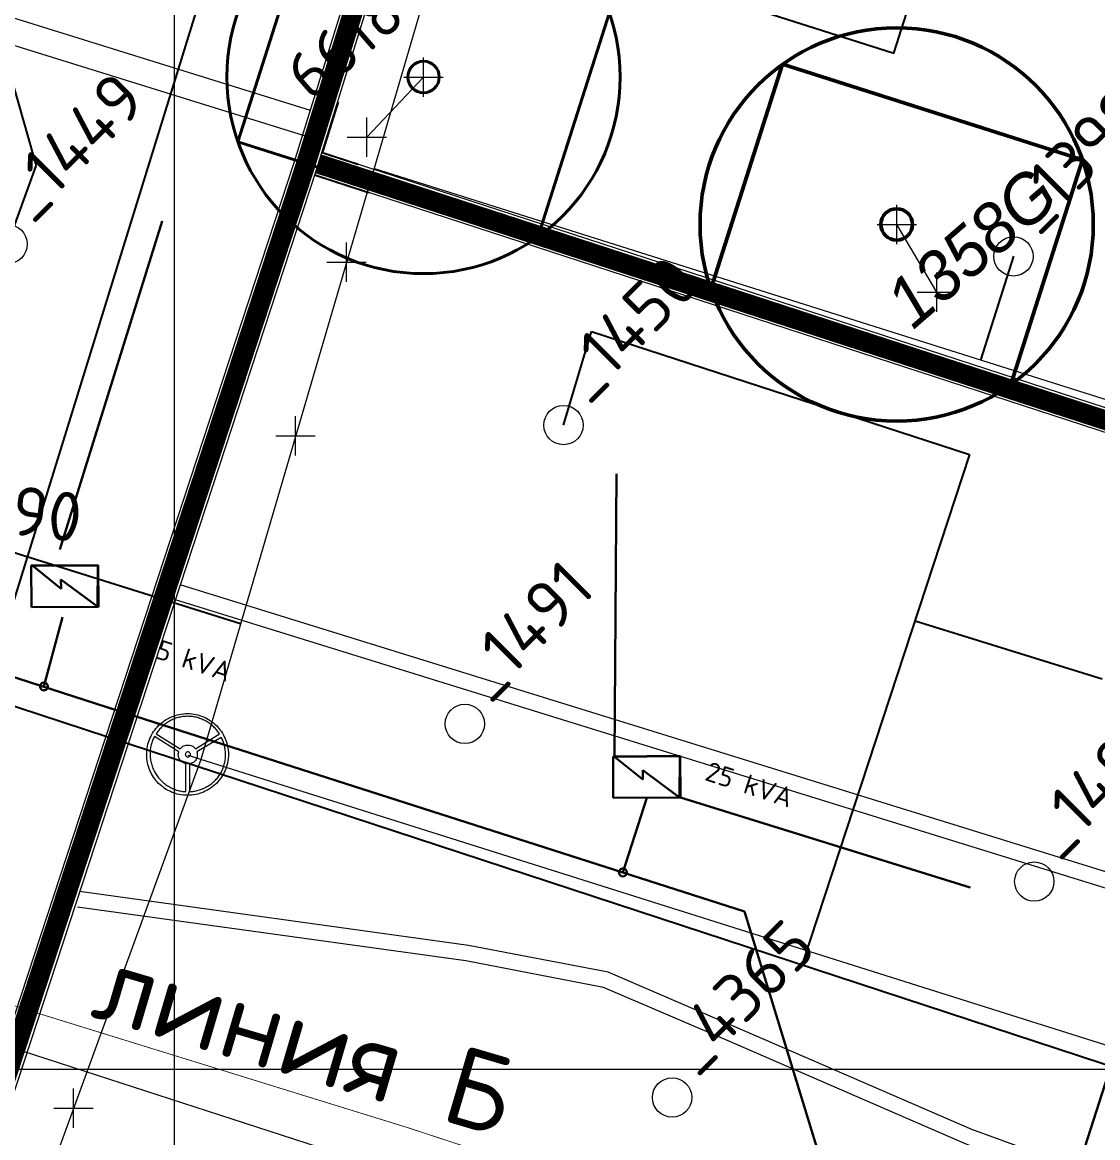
# Model space of a CAD drawing. Header units: millimetres. Extents: x 519 to 9564855, y -810 to 5021775.
# Drawn here: x 9534961.4 to 9535234.8, y 4998982.6 to 4999266.2 of the extents above; entities that cross this region are included whole.
import ezdxf

# ---------------------------------------------------------------- set-up
doc = ezdxf.new("R2010")
doc.units = ezdxf.units.MM
doc.header["$LTSCALE"] = 2
doc.header["$MEASUREMENT"] = 0
doc.header["$PDMODE"] = 2
doc.header["$PDSIZE"] = 5
for name, color, linetype in [('GRID_PULKOVO', 7, 'Continuous'), ('OilColl&Flowlines', 3, 'Continuous'), ('OLD WELLS(dr.bfr2000)', 24, 'Continuous'), ('ROAD_GROUND', 9, 'Continuous'), ('Скважины на 2014 год', 70, 'Continuous'), ('Скважины на 2025 год _ОСМОТР', 5, 'Continuous'), ('Сущ. Нефтепровод', 3, 'НЕФТЬ')]:
    doc.layers.add(name, color=color, linetype=linetype)
for name, color, linetype, lineweight in [('PPLINE_GAS', 4, 'GAS_LINE', 30), ('SteamInjInfrastructure', 25, 'Continuous', 100), ('Новый водовод', 5, 'g_122_vpr', 30), ('Скважины на 2026', 222, 'Continuous', 50), ('Электро', 1, 'Continuous', 30), ('Электроснаб', 1, 'Continuous', 18), ('Электроснабжене', 1, 'Continuous', 18)]:
    doc.layers.add(name, color=color, linetype=linetype, lineweight=lineweight)
doc.styles.add('92051501$0$STANDARD', font='simplex.shx')
doc.styles.add('Elect', font='isocpeur.ttf')
doc.styles.add('GeoApp', font='', dxfattribs={"height": 1})
doc.styles.add('Line_GUGK', font='')
doc.styles.get("Standard").update_dxf_attribs({"font": 'isocpeur.ttf', "width": 0.5})
doc.styles.get('GeoApp').set_extended_font_data('D431', italic=True)
doc.styles.get('Line_GUGK').set_extended_font_data('Bm431', italic=True)
doc.linetypes.add('g5_122_g', pattern='A,1,-1,1.5,-0.4,["Г",GeoApp,S=1,R=0,X=0,Y=-0.5],-1.5,1.5,-1,4,-1,4,-1,3', length=20.9)
doc.linetypes.add('g_122_vpr', pattern='A,2,-2,3,-0.6,["Впр",Line_GUGK,S=2,R=0,X=0,Y=-1],-6.4,3,-2,8,-2,8,-2,6', length=45)
doc.linetypes.add('GAS_LINE', pattern='A,0.5,-0.2,["G",92051501$0$STANDARD,S=0.1,R=0,X=-0.1,Y=-0.05],-0.05', length=0.75)
doc.linetypes.add('STM_LINE', pattern='A,0.5,-0.2,["S",92051501$0$STANDARD,S=0.1,R=0,X=-0.1,Y=-0.05],-0.05', length=0.75)
doc.linetypes.add('WTR_LINE', pattern='A,0.5,-0.2,["W",92051501$0$STANDARD,S=0.1,R=0,X=-0.1,Y=-0.05],-0.05', length=0.75)
doc.linetypes.add('НЕФТЬ', pattern='A,20,-1.5,[1,MG,S=1,R=0,X=0,Y=-1.3],-3.5', length=25)

msp = doc.modelspace()

# ---------------------------------------------------------------- linework, layer by layer
at = {"color": 5, "linetype": 'WTR_LINE', "lineweight": 0, "ltscale": 20, "const_width": 0.2}
msp.add_lwpolyline([(9536769.45, 4998437.42), (9536673.44, 4998465.42), (9536578.07, 4998495.72), (9536482.23, 4998524.33), (9536386.3, 4998552.62), (9536290.44, 4998581.15), (9536194.88, 4998610.76), (9536099.19, 4998639.91), (9536004.23, 4998671.67), (9535909.25, 4998703.38), (9535814.65, 4998736.46), (9535719.81, 4998768.66), (9535624.2, 4998798.1), (9535528.94, 4998828.78), (9535412.82, 4998866.08), (9535414.24, 4998871.19), (9535344.81, 4998893.18), (9535249.48, 4998923.38), (9535154.26, 4998953.94), (9535059.25, 4998985.18), (9534963.71, 4999014.73), (9534868.6, 4999045.64)], dxfattribs=at)
at = {"linetype": 'ByBlock', "lineweight": 0, "ltscale": 5}
for p in [(9535043.80075, 4999205.21348), (9535030.86905, 4999161.09382), (9534974.35635, 4998990.0675)]:
    msp.add_point(p, dxfattribs=at)
at = {"layer": 'GRID_PULKOVO', "lineweight": 0}
for p, q in [((9535000, 5010000), (9535000, 4997493.94022)), ((9533000, 4999000), (9548000, 4999000))]:
    msp.add_line(p, q, dxfattribs=at)
at = {"layer": 'OilColl&Flowlines', "lineweight": 0}
for points in [[(9535111.91999, 4999437.61905), (9535006.73309, 4999078.74801), (9534949.97501, 4998923.28652), (9534826.62668, 4998538.71371)], [(9535554.0256, 4999070.14748), (9535050.78034, 4999229.011)], [(9535003.39064, 4999090.42542), (9535003.39064, 4999090.42542), (9535003.92036, 4999090.41504), (9535004.43969, 4999090.37349), (9535004.95903, 4999090.30078), (9535005.46798, 4999090.21769), (9535005.96654, 4999090.09305), (9535006.45472, 4999089.95802), (9535006.94289, 4999089.79184), (9535007.41029, 4999089.60487), (9535007.86731, 4999089.39714), (9535008.31394, 4999089.16863), (9535008.75018, 4999088.91935), (9535009.17603, 4999088.6493), (9535009.58112, 4999088.35847), (9535009.97581, 4999088.04687), (9535010.34973, 4999087.72488), (9535010.71327, 4999087.38212), (9535011.05603, 4999087.01858), (9535011.3884, 4999086.64466), (9535011.7, 4999086.24997), (9535011.99083, 4999085.84489), (9535012.26089, 4999085.41903), (9535012.51017, 4999084.98279), (9535012.73868, 4999084.53616), (9535012.9568, 4999084.07914), (9535013.14376, 4999083.60136), (9535013.30994, 4999083.12357), (9535013.44497, 4999082.62501), (9535013.55923, 4999082.12644), (9535013.65271, 4999081.61749), (9535013.72541, 4999081.09816), (9535013.76696, 4999080.56844), (9535013.77735, 4999080.03871), (9535013.77735, 4999080.03871), (9535013.76696, 4999079.49861), (9535013.72541, 4999078.96888), (9535013.65271, 4999078.44955), (9535013.55923, 4999077.9406), (9535013.44497, 4999077.44204), (9535013.30994, 4999076.94347), (9535013.14376, 4999076.4553), (9535012.9568, 4999075.9879), (9535012.73868, 4999075.53088), (9535012.51017, 4999075.08425), (9535012.26089, 4999074.64801), (9535011.99083, 4999074.22216), (9535011.7, 4999073.81707), (9535011.3884, 4999073.42238), (9535011.05603, 4999073.04846), (9535010.71327, 4999072.68492), (9535010.34973, 4999072.34216), (9535009.97581, 4999072.02017), (9535009.58112, 4999071.70857), (9535009.17603, 4999071.41774), (9535008.75018, 4999071.14769), (9535008.31394, 4999070.89841), (9535007.86731, 4999070.6699), (9535007.41029, 4999070.46217), (9535006.94289, 4999070.27521), (9535006.45472, 4999070.11941), (9535005.96654, 4999069.97399), (9535005.46798, 4999069.85974), (9535004.95903, 4999069.76626), (9535004.43969, 4999069.70394), (9535003.92036, 4999069.66239), (9535003.39064, 4999069.652), (9535003.39064, 4999069.652), (9535002.85053, 4999069.66239), (9535002.3208, 4999069.70394), (9535001.80147, 4999069.76626), (9535001.29252, 4999069.85974), (9535000.78357, 4999069.97399), (9535000.2954, 4999070.11941), (9534999.80722, 4999070.27521), (9534999.33982, 4999070.46217), (9534998.87242, 4999070.6699), (9534998.42579, 4999070.89841), (9534997.98955, 4999071.14769), (9534997.57408, 4999071.41774), (9534997.169, 4999071.70857), (9534996.7743, 4999072.02017), (9534996.40038, 4999072.34216), (9534996.03684, 4999072.68492), (9534995.69408, 4999073.04846), (9534995.36171, 4999073.42238), (9534995.06049, 4999073.81707), (9534994.76967, 4999074.22216), (9534994.49961, 4999074.64801), (9534994.25033, 4999075.08425), (9534994.02182, 4999075.53088), (9534993.81409, 4999075.9879), (9534993.62713, 4999076.4553), (9534993.47133, 4999076.94347), (9534993.32591, 4999077.44204), (9534993.21166, 4999077.9406), (9534993.11818, 4999078.44955), (9534993.05586, 4999078.96888), (9534993.01431, 4999079.49861), (9534993.00393, 4999080.03871), (9534993.00393, 4999080.03871), (9534993.01431, 4999080.56844), (9534993.05586, 4999081.09816), (9534993.11818, 4999081.61749), (9534993.21166, 4999082.12644), (9534993.32591, 4999082.62501), (9534993.47133, 4999083.12357), (9534993.62713, 4999083.60136), (9534993.81409, 4999084.07914), (9534994.02182, 4999084.53616), (9534994.25033, 4999084.98279), (9534994.49961, 4999085.41903), (9534994.76967, 4999085.84489), (9534995.06049, 4999086.24997), (9534995.36171, 4999086.64466), (9534995.69408, 4999087.01858), (9534996.03684, 4999087.38212), (9534996.40038, 4999087.72488), (9534996.7743, 4999088.04687), (9534997.169, 4999088.35847), (9534997.57408, 4999088.6493), (9534997.98955, 4999088.91935), (9534998.42579, 4999089.16863), (9534998.87242, 4999089.39714), (9534999.33982, 4999089.60487), (9534999.80722, 4999089.79184), (9535000.2954, 4999089.95802), (9535000.78357, 4999090.09305), (9535001.29252, 4999090.21769), (9535001.80147, 4999090.30078), (9535002.3208, 4999090.37349), (9535002.85053, 4999090.41504), (9535003.39064, 4999090.42542)], [(9535001.52103, 4999081.46169), (9535001.52103, 4999081.46169), (9535001.72876, 4999081.71097), (9535001.96766, 4999081.9291), (9535002.22732, 4999082.10567), (9535002.48699, 4999082.2407), (9535002.76743, 4999082.33418), (9535003.05826, 4999082.40688), (9535003.34909, 4999082.43804), (9535003.63992, 4999082.43804), (9535003.92036, 4999082.40688), (9535004.2008, 4999082.34456), (9535004.46047, 4999082.26147), (9535004.69936, 4999082.14722), (9535004.92787, 4999082.01219), (9535005.11483, 4999081.846), (9535005.28102, 4999081.66943), (9535005.41604, 4999081.46169), (9535011.50266, 4999085.27362), (9535011.50266, 4999085.27362), (9535011.35724, 4999085.51251), (9535011.19106, 4999085.74102), (9535011.02487, 4999085.96953), (9535010.84829, 4999086.19803), (9535010.66133, 4999086.41615), (9535010.47437, 4999086.63428), (9535010.26664, 4999086.84201), (9535010.0589, 4999087.04974), (9535009.84078, 4999087.24709), (9535009.62266, 4999087.44444), (9535009.38377, 4999087.6314), (9535009.14487, 4999087.80797), (9535008.90598, 4999087.98455), (9535008.6567, 4999088.15074), (9535008.39703, 4999088.31692), (9535008.13736, 4999088.46234), (9535007.86731, 4999088.60775), (9535007.59725, 4999088.75316), (9535007.31681, 4999088.87781), (9535007.03637, 4999089.00245), (9535006.75593, 4999089.1167), (9535006.4651, 4999089.22057), (9535006.17427, 4999089.31405), (9535005.88345, 4999089.39714), (9535005.58223, 4999089.48023), (9535005.28102, 4999089.54255), (9535004.9798, 4999089.60487), (9535004.6682, 4999089.65681), (9535004.36699, 4999089.68797), (9535004.05539, 4999089.71913), (9535003.74378, 4999089.72952), (9535003.43218, 4999089.7399), (9535003.43218, 4999089.7399), (9535003.12058, 4999089.72952), (9535002.80898, 4999089.71913), (9535002.49738, 4999089.68797), (9535002.18578, 4999089.65681), (9535001.88456, 4999089.60487), (9535001.58335, 4999089.55294), (9535001.28213, 4999089.49062), (9535000.99131, 4999089.41791), (9535000.69009, 4999089.32443), (9535000.40965, 4999089.23095), (9535000.11882, 4999089.13747), (9534999.83838, 4999089.02322), (9534999.56833, 4999088.89858), (9534999.29827, 4999088.77394), (9534999.02822, 4999088.63891), (9534998.76855, 4999088.4935), (9534998.50888, 4999088.34808), (9534998.2596, 4999088.1819), (9534998.01032, 4999088.01571), (9534997.77143, 4999087.84952), (9534997.54292, 4999087.66256), (9534997.31441, 4999087.4756), (9534997.09629, 4999087.28864), (9534996.87817, 4999087.0809), (9534996.67043, 4999086.87317), (9534996.47309, 4999086.66544), (9534996.28613, 4999086.44732), (9534996.09916, 4999086.21881), (9534995.92259, 4999085.9903), (9534995.74602, 4999085.76179), (9534995.59022, 4999085.5229), (9534995.43442, 4999085.27362), (9535001.52103, 4999081.46169)], [(9535002.98555, 4999077.64977), (9535002.98555, 4999077.64977), (9535002.74666, 4999077.73286), (9535002.51815, 4999077.82635), (9535002.28964, 4999077.95099), (9535002.08191, 4999078.08601), (9535001.88456, 4999078.24181), (9535001.70799, 4999078.408), (9535001.5418, 4999078.59496), (9535001.40677, 4999078.79231), (9535001.28213, 4999079.00004), (9535001.17827, 4999079.21816), (9535001.10556, 4999079.44667), (9535001.05363, 4999079.68557), (9535001.03285, 4999079.93485), (9535001.04324, 4999080.18413), (9535001.08479, 4999080.43341), (9535001.15749, 4999080.69308), (9534994.95663, 4999084.58809), (9534994.95663, 4999084.58809), (9534994.8216, 4999084.33881), (9534994.69696, 4999084.08953), (9534994.58271, 4999083.82986), (9534994.47884, 4999083.5702), (9534994.37497, 4999083.30014), (9534994.28149, 4999083.0197), (9534994.1984, 4999082.74965), (9534994.12569, 4999082.45882), (9534994.06337, 4999082.17838), (9534994.01144, 4999081.88755), (9534993.9595, 4999081.59672), (9534993.92834, 4999081.30589), (9534993.89718, 4999081.00468), (9534993.87641, 4999080.70346), (9534993.86602, 4999080.40225), (9534993.86602, 4999080.10103), (9534993.87641, 4999079.79982), (9534993.89718, 4999079.49861), (9534993.91796, 4999079.187), (9534993.9595, 4999078.88579), (9534994.00105, 4999078.58458), (9534994.06337, 4999078.28336), (9534994.12569, 4999077.98215), (9534994.1984, 4999077.68093), (9534994.28149, 4999077.37972), (9534994.37497, 4999077.08889), (9534994.47884, 4999076.79806), (9534994.59309, 4999076.50723), (9534994.71773, 4999076.21641), (9534994.85276, 4999075.93596), (9534994.99817, 4999075.65552), (9534995.15397, 4999075.37508), (9534995.15397, 4999075.37508), (9534995.30977, 4999075.10503), (9534995.48635, 4999074.84536), (9534995.65254, 4999074.58569), (9534995.8395, 4999074.33641), (9534996.03684, 4999074.09752), (9534996.23419, 4999073.85862), (9534996.43154, 4999073.63011), (9534996.64966, 4999073.41199), (9534996.85739, 4999073.20426), (9534997.0859, 4999072.99652), (9534997.31441, 4999072.79918), (9534997.5533, 4999072.61222), (9534997.7922, 4999072.42526), (9534998.03109, 4999072.25907), (9534998.28037, 4999072.09288), (9534998.54004, 4999071.93708), (9534998.78932, 4999071.78128), (9534999.05938, 4999071.64625), (9534999.31905, 4999071.51123), (9534999.5891, 4999071.38658), (9534999.85915, 4999071.27233), (9535000.1396, 4999071.16846), (9535000.40965, 4999071.0646), (9535000.69009, 4999070.9815), (9535000.98092, 4999070.89841), (9535001.26136, 4999070.8257), (9535001.5418, 4999070.76338), (9535001.83263, 4999070.71145), (9535002.12346, 4999070.65951), (9535002.4039, 4999070.62835), (9535002.69473, 4999070.60758), (9535002.98555, 4999070.58681), (9535002.98555, 4999077.64977)], [(9535005.77958, 4999080.69308), (9535005.77958, 4999080.69308), (9535005.8419, 4999080.42302), (9535005.87306, 4999080.15297), (9535005.87306, 4999079.8933), (9535005.85229, 4999079.64402), (9535005.81074, 4999079.39474), (9535005.74842, 4999079.15584), (9535005.65494, 4999078.93772), (9535005.55107, 4999078.72999), (9535005.41604, 4999078.53264), (9535005.24986, 4999078.34568), (9535005.07328, 4999078.18988), (9535004.87594, 4999078.03408), (9535004.65781, 4999077.90944), (9535004.41892, 4999077.80557), (9535004.15925, 4999077.71209), (9535003.87881, 4999077.64977), (9535003.87881, 4999070.58681), (9535003.87881, 4999070.58681), (9535004.15925, 4999070.59719), (9535004.43969, 4999070.61797), (9535004.72013, 4999070.64913), (9535005.00058, 4999070.69068), (9535005.28102, 4999070.74261), (9535005.56146, 4999070.79454), (9535005.8419, 4999070.86725), (9535006.12234, 4999070.93996), (9535006.40278, 4999071.02305), (9535006.68322, 4999071.11653), (9535006.96366, 4999071.2204), (9535007.23372, 4999071.32426), (9535007.50377, 4999071.4489), (9535007.77383, 4999071.57355), (9535008.04388, 4999071.70857), (9535008.30355, 4999071.85399), (9535008.56322, 4999071.9994), (9535008.82289, 4999072.16559), (9535009.07217, 4999072.33178), (9535009.32145, 4999072.50835), (9535009.56034, 4999072.68492), (9535009.79924, 4999072.88227), (9535010.02774, 4999073.07962), (9535010.25625, 4999073.28735), (9535010.47437, 4999073.49509), (9535010.68211, 4999073.72359), (9535010.88984, 4999073.9521), (9535011.08719, 4999074.191), (9535011.27415, 4999074.42989), (9535011.46111, 4999074.67917), (9535011.6273, 4999074.93884), (9535011.79348, 4999075.20889), (9535011.79348, 4999075.20889), (9535011.94929, 4999075.48934), (9535012.0947, 4999075.76978), (9535012.22973, 4999076.0606), (9535012.35437, 4999076.34105), (9535012.45823, 4999076.63187), (9535012.5621, 4999076.93309), (9535012.65558, 4999077.22392), (9535012.73868, 4999077.51474), (9535012.81138, 4999077.81596), (9535012.88409, 4999078.11717), (9535012.93602, 4999078.408), (9535012.97757, 4999078.70922), (9535013.00873, 4999079.01043), (9535013.03989, 4999079.31164), (9535013.05028, 4999079.60247), (9535013.06066, 4999079.90369), (9535013.06066, 4999080.2049), (9535013.03989, 4999080.49573), (9535013.01912, 4999080.78656), (9535012.98796, 4999081.08777), (9535012.9568, 4999081.3786), (9535012.90486, 4999081.65904), (9535012.85293, 4999081.94987), (9535012.78022, 4999082.23031), (9535012.70752, 4999082.51075), (9535012.62442, 4999082.79119), (9535012.53094, 4999083.07163), (9535012.43746, 4999083.34169), (9535012.32321, 4999083.60136), (9535012.20895, 4999083.87141), (9535012.08431, 4999084.13108), (9535011.94929, 4999084.38036), (9535005.77958, 4999080.69308)], [(9535003.47373, 4999080.69308), (9535003.47373, 4999080.69308), (9535003.3387, 4999080.68269), (9535003.21406, 4999080.64114), (9535003.11019, 4999080.57882), (9535003.00633, 4999080.50612), (9535002.93362, 4999080.40225), (9535002.8713, 4999080.29838), (9535002.82975, 4999080.17374), (9535002.81937, 4999080.03871), (9535002.81937, 4999080.03871), (9535002.82975, 4999079.90369), (9535002.8713, 4999079.78943), (9535002.93362, 4999079.67518), (9535003.00633, 4999079.5817), (9535003.11019, 4999079.49861), (9535003.21406, 4999079.44667), (9535003.3387, 4999079.40513), (9535003.47373, 4999079.39474), (9535003.47373, 4999079.39474), (9535003.60876, 4999079.40513), (9535003.72301, 4999079.44667), (9535003.83726, 4999079.49861), (9535003.93074, 4999079.5817), (9535004.01384, 4999079.67518), (9535004.06577, 4999079.78943), (9535004.10732, 4999079.90369), (9535004.11771, 4999080.03871), (9535004.11771, 4999080.03871), (9535004.10732, 4999080.17374), (9535004.06577, 4999080.29838), (9535004.01384, 4999080.40225), (9535003.93074, 4999080.50612), (9535003.83726, 4999080.57882), (9535003.72301, 4999080.64114), (9535003.60876, 4999080.68269), (9535003.47373, 4999080.69308)], [(9535506.78526, 4998920.89249), (9535003.54, 4999079.756)]]:
    msp.add_lwpolyline(points, dxfattribs=at)
at = {"layer": 'OLD WELLS(dr.bfr2000)', "lineweight": 0}
for centre in [(9534957.6, 4999209.8), (9535213.4, 4999206.7), (9535099, 4999163.8), (9535073.9, 4999087.8), (9535218.7, 4999047.7), (9535126.6, 4998992.8)]:
    msp.add_circle(centre, 5, dxfattribs=at)
at = {"layer": 'PPLINE_GAS', "linetype": 'g5_122_g', "lineweight": -2}
msp.add_lwpolyline([(9535146.09711, 4999723.33929), (9534779.40126, 4998538.50249)], dxfattribs=at)
at = {"layer": 'ROAD_GROUND', "color": 8, "lineweight": 0, "const_width": 5}
for points in [[(9535202.27428, 4999767.83726), (9535200.76902, 4999762.93566), (9535122.86931, 4999517.83618), (9535033.27181, 4999229.54547), (9534940.67895, 4998947.36694), (9534864.28145, 4998710.17475), (9534802.07713, 4998518.96145), (9534678.40239, 4998118.24331), (9534614.89254, 4997955.27463), (9534347.25828, 4997421.49581)], [(9535637.80782, 4999034.40253), (9535036.58897, 4999230.24656)]]:
    msp.add_lwpolyline(points, dxfattribs=at)
at = {"layer": 'ROAD_GROUND', "lineweight": 0}
for points in [[(9535199.40644, 4999768.71788), (9535197.90995, 4999763.84436), (9535120.00733, 4999518.73571), (9535030.42135, 4999230.48081), (9534937.82593, 4998948.29449), (9534861.42861, 4998711.10282), (9534799.21725, 4998519.86789), (9534675.56779, 4998119.23162), (9534612.14807, 4997956.49425), (9534344.5765, 4997422.84045)], [(9535204.85913, 4999766.03502), (9535203.637, 4999762.055), (9535125.737, 4999516.955), (9535036.137, 4999228.655), (9534943.537, 4998946.455), (9534867.137, 4998709.255), (9534804.937, 4998518.055), (9534681.237, 4998117.255), (9534617.637, 4997954.055), (9534353.77902, 4997427.80773)], [(9535638.737, 4999037.255), (9535037.51815, 4999233.09904)], [(9535636.87864, 4999031.55005), (9535035.65979, 4999227.39409)], [(9535462.88346, 4998973.70817), (9535308.81316, 4999027.91413), (9535001.51332, 4999123.13877)], [(9535461.55593, 4998969.93489), (9535307.55696, 4999024.11575), (9535000.32936, 4999119.31801)], [(9535646.26867, 4999031.9734), (9535645.50517, 4998962.07505), (9535643.78342, 4998938.40923), (9535584.75288, 4998875.15023), (9535560.02973, 4998866.81422), (9535395.32659, 4998909.18646), (9535292.11457, 4998938.40923), (9535270.71023, 4998959.90055), (9535202.82844, 4998984.68291), (9535142.41937, 4999010.89779), (9535110.37594, 4999024.65244), (9535074.8229, 4999031.47873), (9534975.92394, 4999045.15473)], [(9535647.49697, 4998936.52583), (9535586.98815, 4998871.68266), (9535560.18282, 4998862.64459), (9535394.23689, 4998905.33775), (9535290.0185, 4998934.84546), (9535268.5034, 4998956.44799), (9535201.34508, 4998980.96622), (9535140.83429, 4999007.22524), (9535109.19626, 4999020.80588), (9535074.17138, 4999027.53076), (9534975.37602, 4999041.19243)]]:
    msp.add_lwpolyline(points, dxfattribs=at)
at = {"layer": 'ROAD_GROUND', "lineweight": 0, "const_width": 0.5}
for points in [[(9535041.7533, 4999245.97392), (9535037.70951, 4999233.03671), (9535046.81987, 4999230.06905)], [(9535035.846, 4999227.33343), (9535049.52742, 4999222.87678)]]:
    msp.add_lwpolyline(points, dxfattribs=at)
at = {"layer": 'SteamInjInfrastructure', "color": 6, "linetype": 'STM_LINE', "lineweight": 0, "ltscale": 15}
msp.add_line((9534869.80619, 4999034.34542, 0), (9535159.60276, 4998940.43484, 0), dxfattribs=at)
at = {"layer": 'Новый водовод', "linetype": 'ByBlock', "lineweight": 25}
for p, q in [((9534948.28861, 4999287.89794), (9534964.88964, 4999229.72015)), ((9534964.80991, 4999229.75775, 1.77993), (9534957.6, 4999209.8)), ((9535099, 4999163.8), (9535106.11859, 4999187.59497, -4.0126)), ((9535106.11859, 4999187.59497, -4.0126), (9535202.19639, 4999156.30836, -2.65078)), ((9535202.19639, 4999156.30836, -2.65078), (9535159.81836, 4999027.21754)), ((9534890.19479, 4999115.0173), (9535699.90811, 4998849.24147)), ((9535188.41764, 4999113.99529, -2.65078), (9535235.94059, 4999099.22677))]:
    msp.add_line(p, q, dxfattribs=at)
at = {"layer": 'Скважины на 2014 год', "color": 0, "lineweight": 0, "ltscale": 5}
for p, q in [((9534569.4753, 4999388.44979, -21.0001), (9535034.59114, 4999243.89767)), ((9534567.99058, 4999381.96622, -21.1786), (9535035.48714, 4999236.67356))]:
    msp.add_line(p, q, dxfattribs=at)
at = {"layer": 'Скважины на 2025 год _ОСМОТР', "color": 9, "linetype": 'ByBlock', "lineweight": 0, "true_color": 0xc7c8ca}
msp.add_line((9535049, 4999237), (9535063.4, 4999252.3), dxfattribs=at)
at = {"layer": 'Скважины на 2025 год _ОСМОТР', "color": 0, "linetype": 'ByBlock', "lineweight": -2, "ltscale": 50}
msp.add_lwpolyline([(9535106.73913, 4999282.66257), (9535182.96178, 4999258.37044), (9535201.18087, 4999315.53743), (9535124.95822, 4999339.82956)], close=True, dxfattribs=at)
at = {"layer": 'Скважины на 2025 год _ОСМОТР', "color": 9, "linetype": 'ByBlock', "lineweight": 40, "ltscale": 50, "true_color": 0xc7c8ca}
msp.add_lwpolyline([(9535016.20618, 4999235.85574), (9535092.42883, 4999211.56361), (9535110.64792, 4999268.7306), (9535034.42527, 4999293.02273)], close=True, dxfattribs=at)
msp.add_circle((9535063.4, 4999252.3), 50, dxfattribs=at)
at = {"layer": 'Скважины на 2025 год _ОСМОТР', "color": 9, "linetype": 'ByBlock', "lineweight": 40, "true_color": 0xc7c8ca}
msp.add_circle((9535063.4, 4999252.3), 4, dxfattribs=at)
at = {"layer": 'Скважины на 2025 год _ОСМОТР', "color": 9, "linetype": 'ByBlock', "lineweight": 0, "true_color": 0xc7c8ca}
for p in [(9535063.4, 4999252.3), (9535049, 4999237)]:
    msp.add_point(p, dxfattribs=at)
at = {"layer": 'Скважины на 2026', "lineweight": 5}
msp.add_line((9535193.9, 4999197.6), (9535183.71, 4999214.81), dxfattribs=at)
at = {"layer": 'Скважины на 2026', "linetype": 'ByBlock', "ltscale": 50}
msp.add_lwpolyline([(9535136.48913, 4999198.37257), (9535212.71178, 4999174.08044), (9535230.93087, 4999231.24743), (9535154.70822, 4999255.53956)], close=True, dxfattribs=at)
msp.add_circle((9535183.71, 4999214.81), 50, dxfattribs=at)
at = {"layer": 'Скважины на 2026', "linetype": 'ByBlock'}
msp.add_circle((9535183.71, 4999214.81), 4, dxfattribs=at)
at = {"layer": 'Скважины на 2026', "linetype": 'ByBlock', "lineweight": 0}
for p in [(9535183.71, 4999214.81), (9535193.9, 4999197.6)]:
    msp.add_point(p, dxfattribs=at)
at = {"layer": 'Сущ. Нефтепровод', "linetype": 'ByBlock', "lineweight": 25}
for p, q in [((9535213.40113, 4999206.75018), (9535205.05455, 4999180.31001)), ((9534934.6, 4999139.1), (9535016.8703, 4999113.33361))]:
    msp.add_line(p, q, dxfattribs=at)
at = {"layer": 'Электро'}
for p, q in [((9534996.97546, 4999215.65967, 0), (9534970.88702, 4999132.17389, 0)), ((9534985.72983, 4999091.16842, -0.00006), (9534759.04533, 4999164.25316, -0.00006)), ((9535111.95141, 4999079.45859, 0), (9535112.4339, 4999151.42443, 0)), ((9535178.60362, 4998814.79705, 0), (9535281.7014, 4999136.95561, 0)), ((9534963.6559, 4999128.08349, 0), (9534980.70433, 4999128.18783, 0)), ((9534980.70433, 4999128.18783, 0), (9534980.76903, 4999117.61548, 0)), ((9534963.7206, 4999117.51114, 0), (9534963.6559, 4999128.08349, 0)), ((9534980.60708, 4999128.08938, 0), (9534964.01148, 4999127.98782, 0)), ((9534964.01148, 4999127.98782, 0), (9534971.22326, 4999122.16058, 0)), ((9534980.53338, 4999117.64692, 0), (9534980.60708, 4999128.08938, 0)), ((9534971.22326, 4999122.16058, 0), (9534971.20872, 4999124.53582, 0)), ((9534971.20872, 4999124.53582, 0), (9534980.53338, 4999117.64692, 0)), ((9534980.76903, 4999117.61548, 0), (9534963.7206, 4999117.51114, 0)), ((9535145.03284, 4999040.10555, 0), (9534981.60333, 4999092.49113, 0)), ((9535111.59583, 4999079.55427, 0), (9535128.64426, 4999079.6586, 0)), ((9535111.66054, 4999068.98192, 0), (9535111.59583, 4999079.55427, 0)), ((9535128.54701, 4999079.56015, 0), (9535111.95141, 4999079.45859, 0)), ((9535111.95141, 4999079.45859, 0), (9535119.16319, 4999073.63136, 0)), ((9535128.47332, 4999069.11769, 0), (9535128.54701, 4999079.56015, 0)), ((9535128.64426, 4999079.6586, 0), (9535128.70897, 4999069.08625, 0)), ((9535119.16319, 4999073.63136, 0), (9535119.14865, 4999076.00659, 0)), ((9535119.14865, 4999076.00659, 0), (9535128.47332, 4999069.11769, 0)), ((9535128.70897, 4999069.08625, 0), (9535111.66054, 4999068.98192, 0)), ((9535120.18475, 4999069.03409, 0), (9535114.09114, 4999050.02358, 0)), ((9535128.70897, 4999069.08625, 0), (9535202.43769, 4999046.17837, 0)), ((9535164.36449, 4998977.03083, 0), (9535145.03284, 4999040.10555, 0))]:
    msp.add_line(p, q, dxfattribs=at)
at = {"layer": 'Электро', "ltscale": 0.05}
msp.add_line((9534966.88859, 4999097.32272), (9534971.6361, 4999114.93694), dxfattribs=at)
at = {"layer": 'Электро', "ltscale": 80}
for centre, start, end in [((9534966.88859, 4999097.32272), 161.9999999, 342), ((9534966.88859, 4999097.32272), 342, 161.9999999), ((9535114.09114, 4999050.02358, 0), 162, 341.9999999), ((9535114.09114, 4999050.02358, 0), 341.9999999, 162)]:
    msp.add_arc(centre, 1, start, end, dxfattribs=at)
at = {"layer": 'Электроснаб', "color": 1, "lineweight": 0}
for p, q in [((9534996.97546, 4999215.65967, 0), (9534970.88702, 4999132.17389, 0)), ((9535111.95141, 4999079.45859, 0), (9535112.4339, 4999151.42443, 0)), ((9534963.6559, 4999128.08349, 0), (9534980.70433, 4999128.18783, 0)), ((9534980.70433, 4999128.18783, 0), (9534980.76903, 4999117.61548, 0)), ((9534963.7206, 4999117.51114, 0), (9534963.6559, 4999128.08349, 0)), ((9534980.60708, 4999128.08938, 0), (9534964.01148, 4999127.98782, 0)), ((9534964.01148, 4999127.98782, 0), (9534971.22326, 4999122.16058, 0)), ((9534980.53338, 4999117.64692, 0), (9534980.60708, 4999128.08938, 0)), ((9534971.22326, 4999122.16058, 0), (9534971.20872, 4999124.53582, 0)), ((9534971.20872, 4999124.53582, 0), (9534980.53338, 4999117.64692, 0)), ((9534980.76903, 4999117.61548, 0), (9534963.7206, 4999117.51114, 0)), ((9535111.59583, 4999079.55427, 0), (9535128.64426, 4999079.6586, 0)), ((9535111.66054, 4999068.98192, 0), (9535111.59583, 4999079.55427, 0)), ((9535128.54701, 4999079.56015, 0), (9535111.95141, 4999079.45859, 0)), ((9535111.95141, 4999079.45859, 0), (9535119.16319, 4999073.63136, 0)), ((9535128.47332, 4999069.11769, 0), (9535128.54701, 4999079.56015, 0)), ((9535128.64426, 4999079.6586, 0), (9535128.70897, 4999069.08625, 0)), ((9535119.16319, 4999073.63136, 0), (9535119.14865, 4999076.00659, 0)), ((9535119.14865, 4999076.00659, 0), (9535128.47332, 4999069.11769, 0)), ((9535128.70897, 4999069.08625, 0), (9535111.66054, 4999068.98192, 0)), ((9535120.18475, 4999069.03409, 0), (9535114.09114, 4999050.02358, 0)), ((9535128.70897, 4999069.08625, 0), (9535202.43769, 4999046.17837, 0))]:
    msp.add_line(p, q, dxfattribs=at)
at = {"layer": 'Электроснаб', "color": 1, "linetype": 'ByBlock', "lineweight": 0}
for p, q in [((9534985.72983, 4999091.16842, -0.00006), (9534759.04533, 4999164.25316, -0.00006)), ((9535178.60362, 4998814.79705, 0), (9535281.7014, 4999136.95561, 0)), ((9535145.03284, 4999040.10555, 0), (9534981.60333, 4999092.49113, 0)), ((9535164.36449, 4998977.03083, 0), (9535145.03284, 4999040.10555, 0))]:
    msp.add_line(p, q, dxfattribs=at)
at = {"layer": 'Электроснаб', "color": 1, "lineweight": 0, "ltscale": 0.05}
msp.add_line((9534966.88859, 4999097.32272), (9534971.6361, 4999114.93694), dxfattribs=at)
at = {"layer": 'Электроснаб', "color": 1, "lineweight": 0, "ltscale": 80}
for centre, start, end in [((9534966.88859, 4999097.32272), 161.9999999, 342), ((9534966.88859, 4999097.32272), 342, 161.9999999), ((9535114.09114, 4999050.02358, 0), 162, 341.9999999), ((9535114.09114, 4999050.02358, 0), 341.9999999, 162)]:
    msp.add_arc(centre, 1, start, end, dxfattribs=at)
at = {"layer": 'Электроснабжене', "color": 1, "lineweight": 0}
for p, q in [((9534996.97546, 4999215.65967, 0), (9534970.88702, 4999132.17389, 0)), ((9535111.95141, 4999079.45859, 0), (9535112.4339, 4999151.42443, 0)), ((9534963.6559, 4999128.08349, 0), (9534980.70433, 4999128.18783, 0)), ((9534980.70433, 4999128.18783, 0), (9534980.76903, 4999117.61548, 0)), ((9534963.7206, 4999117.51114, 0), (9534963.6559, 4999128.08349, 0)), ((9534980.60708, 4999128.08938, 0), (9534964.01148, 4999127.98782, 0)), ((9534964.01148, 4999127.98782, 0), (9534971.22326, 4999122.16058, 0)), ((9534980.53338, 4999117.64692, 0), (9534980.60708, 4999128.08938, 0)), ((9534971.22326, 4999122.16058, 0), (9534971.20872, 4999124.53582, 0)), ((9534971.20872, 4999124.53582, 0), (9534980.53338, 4999117.64692, 0)), ((9534980.76903, 4999117.61548, 0), (9534963.7206, 4999117.51114, 0)), ((9535111.59583, 4999079.55427, 0), (9535128.64426, 4999079.6586, 0)), ((9535111.66054, 4999068.98192, 0), (9535111.59583, 4999079.55427, 0)), ((9535128.54701, 4999079.56015, 0), (9535111.95141, 4999079.45859, 0)), ((9535111.95141, 4999079.45859, 0), (9535119.16319, 4999073.63136, 0)), ((9535128.47332, 4999069.11769, 0), (9535128.54701, 4999079.56015, 0)), ((9535128.64426, 4999079.6586, 0), (9535128.70897, 4999069.08625, 0)), ((9535119.16319, 4999073.63136, 0), (9535119.14865, 4999076.00659, 0)), ((9535119.14865, 4999076.00659, 0), (9535128.47332, 4999069.11769, 0)), ((9535128.70897, 4999069.08625, 0), (9535111.66054, 4999068.98192, 0)), ((9535120.18475, 4999069.03409, 0), (9535114.09114, 4999050.02358, 0)), ((9535128.70897, 4999069.08625, 0), (9535202.43769, 4999046.17837, 0))]:
    msp.add_line(p, q, dxfattribs=at)
at = {"layer": 'Электроснабжене', "color": 1, "linetype": 'ByBlock', "lineweight": 0}
for p, q in [((9534985.72983, 4999091.16842, -0.00006), (9534759.04533, 4999164.25316, -0.00006)), ((9535178.60362, 4998814.79705, 0), (9535281.7014, 4999136.95561, 0)), ((9535145.03284, 4999040.10555, 0), (9534981.60333, 4999092.49113, 0)), ((9535164.36449, 4998977.03083, 0), (9535145.03284, 4999040.10555, 0))]:
    msp.add_line(p, q, dxfattribs=at)
at = {"layer": 'Электроснабжене', "color": 1, "lineweight": 0, "ltscale": 0.05}
msp.add_line((9534966.88859, 4999097.32272), (9534971.6361, 4999114.93694), dxfattribs=at)
at = {"layer": 'Электроснабжене', "color": 1, "lineweight": 0, "ltscale": 80}
for centre, start, end in [((9534966.88859, 4999097.32272), 161.9999999, 342), ((9534966.88859, 4999097.32272), 342, 161.9999999), ((9535114.09114, 4999050.02358, 0), 162, 341.9999999), ((9535114.09114, 4999050.02358, 0), 341.9999999, 162)]:
    msp.add_arc(centre, 1, start, end, dxfattribs=at)

# ---------------------------------------------------------------- texts
at = {"layer": 'OLD WELLS(dr.bfr2000)', "lineweight": 0, "style": 'Elect'}
for s, rotation, p in [(' _1449', 44.9999999, (9534957.6, 4999209.8)), (' _1399', 44.9999999, (9535213.4, 4999206.7)), (' _1450', 44.9999999, (9535099, 4999163.8)), (' 1490', 352.6831682, (9534934.6, 4999139.1)), (' _1491', 44.9999999, (9535073.9, 4999087.8)), (' _1492', 44.9999999, (9535218.7, 4999047.7)), (' _4365', 44.9999999, (9535126.6, 4998992.8))]:
    msp.add_text(s, height=12.5, rotation=rotation, dxfattribs=at).set_placement(p)
at = {"layer": 'SteamInjInfrastructure', "color": 5, "linetype": 'STM_LINE', "lineweight": 0, "ltscale": 15, "style": 'Elect'}
msp.add_text('линия Б', height=20, rotation=343.6005588, dxfattribs=at).set_placement((9534978.32077, 4999013.43915))
at = {"layer": 'Скважины на 2025 год _ОСМОТР', "color": 9, "linetype": 'ByBlock', "lineweight": 40, "true_color": 0xc7c8ca, "style": 'Elect'}
msp.add_text('6618G', height=12, rotation=41, dxfattribs=at).set_placement((9535035.02865, 4999245.67265))
at = {"layer": 'Скважины на 2026', "linetype": 'ByBlock', "style": 'Line_GUGK'}
msp.add_text('1358G', height=12.5, rotation=41, dxfattribs=at).set_placement((9535187.86466, 4999187.86423))
at = {"layer": 'Электро'}
for p in [(9534991.7728, 4999105.64976, -0.00006), (9535134.62956, 4999073.61319, -0.00006)]:
    msp.add_text('25 kVA', height=5, rotation=341.691556, dxfattribs=at).set_placement(p)
at = {"layer": 'Электроснаб', "color": 1, "lineweight": 0}
for p in [(9534991.7728, 4999105.64976, -0.00006), (9535134.62956, 4999073.61319, -0.00006)]:
    msp.add_text('25 kVA', height=5, rotation=341.691556, dxfattribs=at).set_placement(p)
at = {"layer": 'Электроснабжене', "color": 1, "lineweight": 0}
for p in [(9534991.7728, 4999105.64976, -0.00006), (9535134.62956, 4999073.61319, -0.00006)]:
    msp.add_text('25 kVA', height=5, rotation=341.691556, dxfattribs=at).set_placement(p)

doc.saveas('drawing.dxf')
